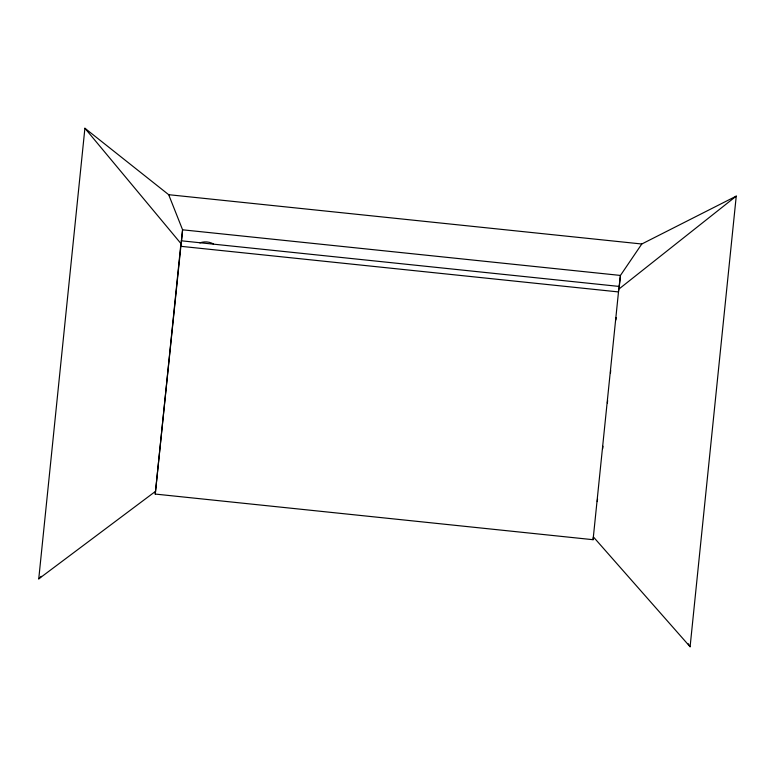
<?xml version="1.0" encoding="UTF-8"?>
<svg xmlns="http://www.w3.org/2000/svg" width="775" height="775" viewBox="0 0 775 775"><rect width="100%" height="100%" fill="white"/><g stroke="black" fill="none" stroke-linecap="round" stroke-linejoin="round"><path stroke-width="1.16" d="M84.901 128.243L180.924 243.544L155.552 491.321L38.75 578.877L84.901 128.243L168.679 194.69L182.59 229.807L181.36 241.829M155.223 494.062L182.59 229.807L620.446 275.435L641.787 243.999L736.25 196.123L690.099 646.757L593.408 536.949L593.078 539.7L155.223 494.062L155.552 491.321M593.078 539.7L618.779 289.172L736.25 196.123M597.283 501.57L597.535 499.158M602.708 448.647L602.95 446.235M607.387 402.942L607.639 400.53M610.467 372.862L610.71 370.46M615.893 319.939L616.135 317.537M619.215 287.467L620.446 275.435L618.45 291.923L180.594 246.285M38.75 578.877L41.278 576.3M168.679 194.69L641.787 243.999M181.263 240.792L619.118 286.43M688.152 643.696L690.099 646.757M199.824 242.895A15.636 14.851 6.9 0 1 213.532 243.999"/></g></svg>
